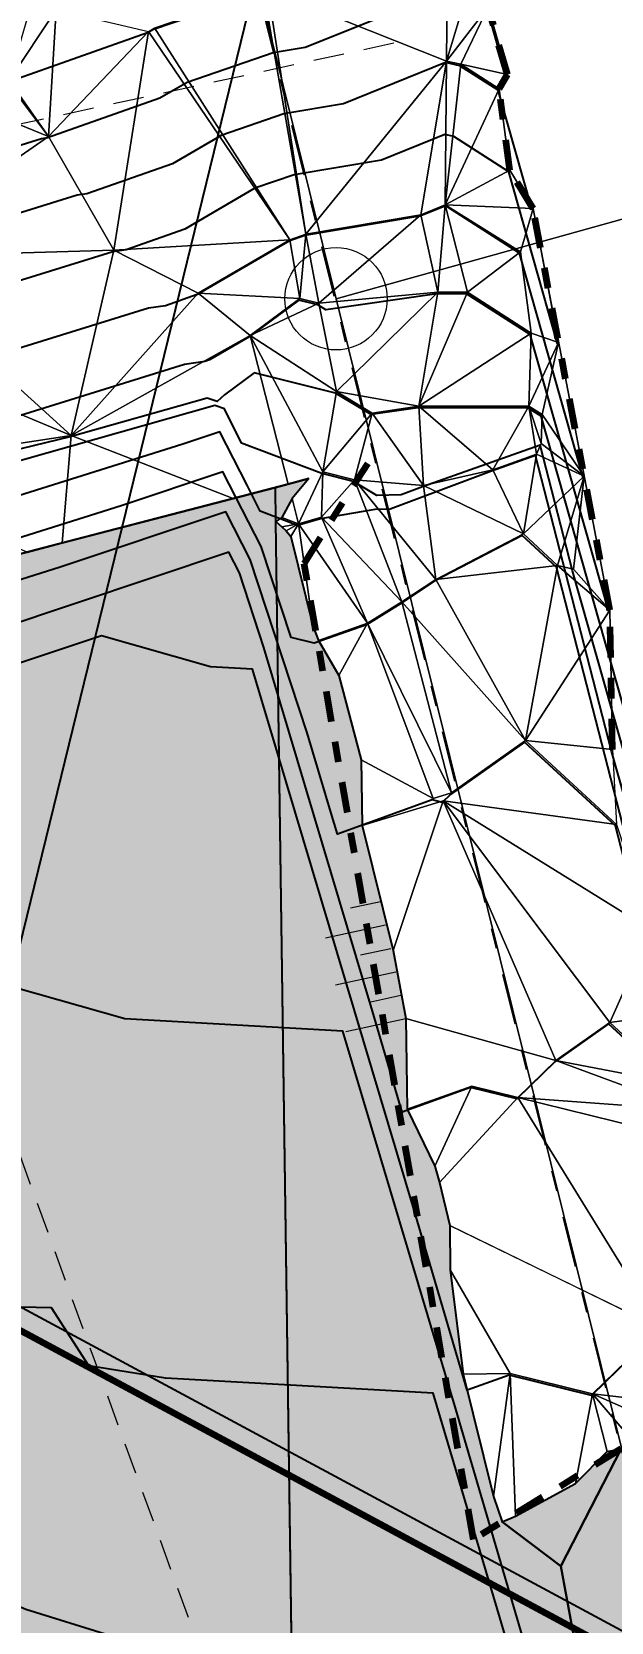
# Model space of a CAD drawing. Header units: metres. Extents: x 2711799 to 2711985, y 1236908 to 1237087.
# Drawn here: x 2711940.09 to 2711942.91, y 1237029.83 to 1237037.59 of the extents above; entities that cross this region are included whole.
import ezdxf

# ---------------------------------------------------------------- set-up
doc = ezdxf.new("R2010")
doc.units = ezdxf.units.M
for name, pattern in [('ALL_S21', [0.25, 0.15, -0.1]), ('AUSGEZOGEN', [0]), ('GETRENNT2_S10', [0.51, 0.25, -0.13, 0, -0.13]), ('PUNKT2_S9', [0.35, 0.15, -0.1, 0, -0.1])]:
    doc.linetypes.add(name, pattern=pattern)
doc.layers.add('000_TEDA_Konstruktion_1', color=6, linetype='Continuous', plot=False)
for name, color, linetype, lineweight in [('XR$1$Beton verdeckt hinten', 7, 'GETRENNT2_S10', 25), ('XR$1$STANDARD_1', 7, 'AUSGEZOGEN', 13), ('XR$12$STANDARD_1', 7, 'AUSGEZOGEN', 13), ('XR$2$STANDARD_1', 7, 'AUSGEZOGEN', 13), ('XR$5$STANDARD_1', 7, 'AUSGEZOGEN', 13), ('XR$6$Beton verdeckt hinten', 7, 'GETRENNT2_S10', 25)]:
    doc.layers.add(name, color=color, linetype=linetype, lineweight=lineweight)
for name, color, linetype in [('XR$3$V02_Raumstempel', 7, 'AUSGEZOGEN'), ('XR$3$V10_Achsen', 7, 'AUSGEZOGEN'), ('XR$4$M61_Mobiliar', 7, 'AUSGEZOGEN')]:
    doc.layers.add(name, color=color, linetype=linetype)
doc.styles.add('ARIAL', font='arial.ttf')

# ---------------------------------------------------------------- blocks, each defined once
blk = doc.blocks.new('COMPLEXOBJECT_0')
at = {"layer": 'XR$1$STANDARD_1', "color": 7, "linetype": 'AUSGEZOGEN', "lineweight": 13, "transparency": 33554687}
for points, invisible_edges in [([(19.2546, 3.146, -1.3266), (20.6477, 30.5331, -1.3266), (14.6692, 5.1944, -1.3266)], 3), ([(14.6692, 5.1944, -1.3266), (20.6477, 30.5331, -1.3266), (20.5741, 30.328, -1.3266)], 13), ([(25.4286, 1.3625, -1.3266), (20.6477, 30.5331, -1.3266), (19.2546, 3.146, -1.3266)], 3), ([(12.5686, 28.6678, -1.3266), (14.6692, 5.1944, -1.3266), (14.2867, 30.3802, -1.3266)], 3), ([(14.2867, 30.3802, -1.3266), (14.6692, 5.1944, -1.3266), (15.4251, 30.3991, -1.3266)], 3), ([(15.8721, 30.4094, -1.3266), (14.6692, 5.1944, -1.3266), (18.3352, 30.4143, -1.3266)], 3), ([(20.5741, 30.328, -1.3266), (18.3352, 30.4143, -1.3266), (14.6692, 5.1944, -1.3266)], 14), ([(15.4251, 30.3991, -1.3266), (14.6692, 5.1944, -1.3266), (15.8721, 30.4094, -1.3266)], 3), ([(12.3922, 28.5452, -1.3266), (14.6692, 5.1944, -1.3266), (12.5686, 28.6678, -1.3266)], 3), ([(11.1615, 27.0842, -1.3266), (14.6692, 5.1944, -1.3266), (12.3922, 28.5452, -1.3266)], 3), ([(8.571, 25.1773, -1.3266), (14.6692, 5.1944, -1.3266), (10.8718, 27.2051, -1.3266)], 3), ([(10.8718, 27.2051, -1.3266), (14.6692, 5.1944, -1.3266), (11.1615, 27.0842, -1.3266)], 3), ([(8.2407, 24.9088, -1.3266), (14.6692, 5.1944, -1.3266), (8.571, 25.1773, -1.3266)], 3), ([(8.1323, 24.8037, -1.3266), (14.6692, 5.1944, -1.3266), (8.2407, 24.9088, -1.3266)], 3), ([(7.9462, 24.632, -1.3266), (14.6692, 5.1944, -1.3266), (8.1323, 24.8037, -1.3266)], 3), ([(7.7245, 24.4891, -1.3266), (14.6692, 5.1944, -1.3266), (7.9462, 24.632, -1.3266)], 3), ([(7.4469, 24.2199, -1.3266), (14.6692, 5.1944, -1.3266), (7.7245, 24.4891, -1.3266)], 3), ([(7.5202, 23.2883, 4.2734), (7.9894, 24.4943, 4.4734), (7.6907, 23.5385, 4.3183)], 14), ([(7.2083, 24.0694, -1.3266), (14.6692, 5.1944, -1.3266), (7.4469, 24.2199, -1.3266)], 3), ([(6.1759, 23.2301, -1.3266), (14.6692, 5.1944, -1.3266), (7.2083, 24.0694, -1.3266)], 3), ([(7.6907, 23.5385, 4.3183), (7.7343, 23.4838, 4.3123), (7.5202, 23.2883, 4.2734)], 12), ([(7.127, 22.2847, 4.2734), (7.0806, 23.4271, 4.2734), (7.316, 22.3897, 4.2734)], 2), ([(7.6239, 22.8866, 4.2734), (7.316, 22.3897, 4.2734), (7.0806, 23.4271, 4.2734)], 14), ([(7.0806, 23.4271, 4.2734), (7.5202, 23.2883, 4.2734), (7.6239, 22.8866, 4.2734)], 12), ([(6.0759, 23.0523, -1.3266), (14.6692, 5.1944, -1.3266), (6.1759, 23.2301, -1.3266)], 3), ([(5.6597, 22.8104, -1.3266), (14.6692, 5.1944, -1.3266), (6.0759, 23.0523, -1.3266)], 3), ([(4.705, 21.8846, -1.3266), (14.6692, 5.1944, -1.3266), (5.6597, 22.8104, -1.3266)], 15), ([(6.4764, 22.0568, 4.0734), (6.3391, 21.6179, 4.0734), (6.1719, 22.3598, 4.0734)], 13), ([(6.1719, 22.3598, 4.0734), (6.4183, 22.282, 4.0734), (6.4764, 22.0568, 4.0734)], 12), ([(5.017, 22.0757, 3.8734), (5.3164, 21.2757, 3.8734), (4.8664, 21.4903, 3.8734)], 2), ([(6.7257, 21.8328, 4.0734), (6.3391, 21.6179, 4.0734), (6.4764, 22.0568, 4.0734)], 2), ([(4.1111, 21.5514, -1.3266), (14.6692, 5.1944, -1.3266), (4.705, 21.8846, -1.3266)], 3), ([(3.0787, 20.7121, 2.4734), (2.5625, 20.2924, -1.3266), (4.1111, 21.5514, -1.3266)], 13), ([(2.5625, 20.2924, -1.3266), (14.6692, 5.1944, -1.3266), (4.1111, 21.5514, -1.3266)], 3), ([(4.1111, 21.5514, -1.3266), (4.1111, 21.5514, 2.8734), (3.0787, 20.7121, 2.4734)], 14), ([(4.8664, 21.4903, 3.8734), (5.3164, 21.2757, 3.8734), (5.2631, 21.2926, 3.8734)], 3), ([(5.3164, 21.2757, 3.8734), (5.6094, 20.9835, 3.8734), (5.2631, 21.2926, 3.8734)], 14), ([(5.329, 21.2269, 3.8734), (5.2631, 21.2926, 3.8734), (5.6094, 20.9835, 3.8734)], 14), ([(5.6094, 20.9835, 3.8734), (5.3294, 20.8278, 3.8734), (5.329, 21.2269, 3.8734)], 12), ([(2.5625, 20.2924, 2.2734), (2.5625, 20.2924, -1.3266), (3.0787, 20.7121, 2.4734)], 2), ([(2.4518, 20.1042, -1.3266), (14.6692, 5.1944, -1.3266), (2.5625, 20.2924, -1.3266)], 3), ([(2.1266, 19.8697, -1.3266), (14.6692, 5.1944, -1.3266), (2.4518, 20.1042, -1.3266)], 3), ([(3.7622, 19.3691, 2.8734), (4.1811, 19.9976, 3.2734), (4.3129, 19.877, 3.3467)], 2), ([(4.1811, 19.9976, 3.2734), (4.4603, 20.013, 3.4734), (4.367, 19.9269, 3.3932)], 12), ([(4.3129, 19.877, 3.3467), (4.1811, 19.9976, 3.2734), (4.2418, 19.9536, 3.3091)], 3), ([(4.367, 19.9269, 3.3932), (4.2418, 19.9536, 3.3091), (4.1811, 19.9976, 3.2734)], 14), ([(1.8013, 19.6352, -1.3266), (14.6692, 5.1944, -1.3266), (2.0463, 19.8728, -1.3266)], 3), ([(2.0463, 19.8728, -1.3266), (14.6692, 5.1944, -1.3266), (2.1266, 19.8697, -1.3266)], 3), ([(1.7918, 19.5108, -1.3266), (14.6692, 5.1944, -1.3266), (1.8013, 19.6352, -1.3266)], 3), ([(1.8185, 19.4167, -1.3266), (14.6692, 5.1944, -1.3266), (1.7918, 19.5108, -1.3266)], 3), ([(0, 18.2228, -1.3266), (14.6692, 5.1944, -1.3266), (1.8185, 19.4167, -1.3266)], 3), ([(2.3363, 15.4757, -1.3266), (14.6692, 5.1944, -1.3266), (0, 18.2228, -1.3266)], 3), ([(3.0926, 17.4902, 1.6734), (1.6347, 17.8051, 1.6734), (2.919, 17.6797, 1.6734)], 2)]:
    blk.add_3dface(points, dxfattribs=dict(at, invisible_edges=invisible_edges))
for points in [[(7.5202, 23.2883, 4.2734), (7.4469, 24.2199, 4.2734), (7.9894, 24.4943, 4.4734)], [(7.5202, 23.2883, 4.2734), (7.2083, 24.0694, 4.0734), (7.4469, 24.2199, 4.2734)], [(7.5202, 23.2883, 4.2734), (7.0806, 23.4271, 4.2734), (7.2083, 24.0694, 4.0734)], [(7.9454, 23.4226, 4.4231), (7.5202, 23.2883, 4.2734), (7.7343, 23.4838, 4.3123)], [(7.0806, 23.4271, 4.2734), (6.4183, 22.282, 4.0734), (6.1759, 23.2301, 3.6734)], [(7.0806, 23.4271, 4.2734), (7.127, 22.2847, 4.2734), (6.9654, 22.1408, 4.2262), (6.4183, 22.282, 4.0734)], [(8.2238, 23.2389, 4.4982), (7.6239, 22.8866, 4.2734), (7.5202, 23.2883, 4.2734), (7.9454, 23.4226, 4.4231)], [(6.4183, 22.282, 4.0734), (6.0759, 23.0523, 3.8734), (6.1759, 23.2301, 3.6734)], [(8.1899, 23.0994, 4.4691), (7.6239, 22.8866, 4.2734), (8.2238, 23.2389, 4.4982), (8.28, 23.1949, 4.5087)], [(7.7346, 22.6851, 4.3282), (7.6239, 22.8866, 4.2734), (8.1899, 23.0994, 4.4691)], [(6.1719, 22.3598, 4.0734), (5.9934, 22.9278, 4.0734), (6.0759, 23.0523, 3.8734)], [(6.4183, 22.282, 4.0734), (6.1719, 22.3598, 4.0734), (6.0759, 23.0523, 3.8734)], [(5.9934, 22.9278, 4.0734), (5.8841, 22.5032, 4.0734), (5.6597, 22.8104, 3.4734)], [(6.1719, 22.3598, 4.0734), (5.8841, 22.5032, 4.0734), (5.9934, 22.9278, 4.0734)], [(7.316, 22.3897, 4.2734), (7.6239, 22.8866, 4.2734), (7.7346, 22.6851, 4.3282)], [(5.6597, 22.8104, 3.4734), (5.8841, 22.5032, 4.0734), (5.3905, 22.4684, 3.6734)], [(5.3164, 21.2757, 3.8734), (5.017, 22.0757, 3.8734), (5.3905, 22.4684, 3.6734)], [(5.8841, 22.5032, 4.0734), (6.1719, 22.3598, 4.0734), (5.3164, 21.2757, 3.8734)], [(5.8841, 22.5032, 4.0734), (5.3164, 21.2757, 3.8734), (5.3905, 22.4684, 3.6734)], [(6.1719, 22.3598, 4.0734), (6.3391, 21.6179, 4.0734), (6.0753, 21.4065, 4.0168), (5.3164, 21.2757, 3.8734)], [(6.9069, 22.0832, 4.2042), (6.4764, 22.0568, 4.0734), (6.4183, 22.282, 4.0734), (6.9654, 22.1408, 4.2262)], [(5.017, 22.0757, 3.8734), (4.8664, 21.4903, 3.8734), (4.705, 21.8846, 3.4734)], [(6.7257, 21.8328, 4.0734), (6.4764, 22.0568, 4.0734), (6.9069, 22.0832, 4.2042)], [(4.705, 21.8846, 3.4734), (4.8664, 21.4903, 3.8734), (4.1111, 21.5514, 2.8734)], [(4.1111, 21.5514, 2.8734), (4.1111, 21.5514, -1.3266), (4.705, 21.8846, -1.3266), (4.705, 21.8846, 3.4734)], [(4.1111, 21.5514, 2.8734), (4.0195, 21.3008, 3.2734), (3.5949, 21.1318, 2.6734)], [(4.0407, 21.2236, 3.6734), (4.0195, 21.3008, 3.2734), (4.1111, 21.5514, 2.8734)], [(4.8664, 21.4903, 3.8734), (4.0407, 21.2236, 3.6734), (4.1111, 21.5514, 2.8734)], [(4.8664, 21.4903, 3.8734), (4.3813, 20.732, 3.6734), (4.0407, 21.2236, 3.6734)], [(4.8664, 21.4903, 3.8734), (4.5573, 20.6374, 3.6734), (4.3813, 20.732, 3.6734)], [(5.2631, 21.2926, 3.8734), (4.5573, 20.6374, 3.6734), (4.8664, 21.4903, 3.8734)], [(5.6094, 20.9835, 3.8734), (5.3164, 21.2757, 3.8734), (6.0753, 21.4065, 4.0168)], [(4.0195, 21.3008, 3.2734), (4.0407, 21.2236, 3.6734), (3.5949, 21.1318, 2.6734)], [(5.2631, 21.2926, 3.8734), (4.7276, 20.5395, 3.6734), (4.5573, 20.6374, 3.6734)], [(5.2631, 21.2926, 3.8734), (5.329, 21.2269, 3.8734), (4.7276, 20.5395, 3.6734)], [(4.0407, 21.2236, 3.6734), (3.9839, 21.003, 3.6734), (3.5949, 21.1318, 2.6734)], [(4.3813, 20.732, 3.6734), (3.9839, 21.003, 3.6734), (4.0407, 21.2236, 3.6734)], [(5.329, 21.2269, 3.8734), (5.3294, 20.8278, 3.8734), (5.0188, 20.5369, 3.7701), (4.7276, 20.5395, 3.6734)], [(3.5949, 21.1318, 2.6734), (3.4275, 20.8076, 3.0734), (3.0787, 20.7121, 2.4734)], [(3.5949, 21.1318, 2.6734), (3.5538, 20.8714, 3.2734), (3.4275, 20.8076, 3.0734)], [(3.5949, 21.1318, 2.6734), (3.6104, 20.8752, 3.4734), (3.5538, 20.8714, 3.2734)], [(3.9839, 21.003, 3.6734), (3.6104, 20.8752, 3.4734), (3.5949, 21.1318, 2.6734)], [(3.9839, 21.003, 3.6734), (3.7787, 20.7227, 3.4734), (3.6104, 20.8752, 3.4734)], [(4.0056, 20.4621, 3.2734), (3.7787, 20.7227, 3.4734), (3.9839, 21.003, 3.6734)], [(4.3813, 20.732, 3.6734), (4.0056, 20.4621, 3.2734), (3.9839, 21.003, 3.6734)], [(3.4275, 20.8076, 3.0734), (3.4217, 20.7318, 3.0734), (3.0787, 20.7121, 2.4734)], [(3.6104, 20.8752, 3.4734), (3.7787, 20.7227, 3.4734), (3.4217, 20.7318, 3.0734)], [(3.6104, 20.8752, 3.4734), (3.4217, 20.7318, 3.0734), (3.5538, 20.8714, 3.2734)], [(3.5538, 20.8714, 3.2734), (3.4217, 20.7318, 3.0734), (3.4275, 20.8076, 3.0734)], [(3.4217, 20.7318, 3.0734), (3.1023, 20.5732, 2.8734), (3.0787, 20.7121, 2.4734)], [(3.4217, 20.7318, 3.0734), (3.6766, 20.2591, 3.0734), (3.1023, 20.5732, 2.8734)], [(3.7787, 20.7227, 3.4734), (3.6766, 20.2591, 3.0734), (3.4217, 20.7318, 3.0734)], [(4.3813, 20.732, 3.6734), (4.142, 20.1514, 3.2734), (4.0056, 20.4621, 3.2734)], [(4.3813, 20.732, 3.6734), (4.5573, 20.6374, 3.6734), (4.142, 20.1514, 3.2734)], [(3.0787, 20.7121, 2.4734), (3.1023, 20.5732, 2.8734), (2.7771, 20.3387, 2.6734), (2.5625, 20.2924, 2.2734)], [(3.7787, 20.7227, 3.4734), (4.0056, 20.4621, 3.2734), (3.6766, 20.2591, 3.0734)], [(3.1023, 20.5732, 2.8734), (3.074, 20.2049, 2.8734), (2.7771, 20.3387, 2.6734)], [(3.6766, 20.2591, 3.0734), (3.074, 20.2049, 2.8734), (3.1023, 20.5732, 2.8734)], [(4.5573, 20.6374, 3.6734), (4.379, 20.0959, 3.4734), (4.142, 20.1514, 3.2734)], [(4.5573, 20.6374, 3.6734), (4.7276, 20.5395, 3.6734), (4.379, 20.0959, 3.4734)], [(4.7276, 20.5395, 3.6734), (4.4603, 20.013, 3.4734), (4.379, 20.0959, 3.4734)], [(4.7276, 20.5395, 3.6734), (4.916, 20.3692, 3.6734), (4.8696, 20.3147, 3.6483), (4.4603, 20.013, 3.4734)], [(4.916, 20.3692, 3.6734), (4.7276, 20.5395, 3.6734), (5.0188, 20.5369, 3.7701)], [(4.0056, 20.4621, 3.2734), (3.8139, 20.0732, 3.0734), (3.6766, 20.2591, 3.0734)], [(4.0056, 20.4621, 3.2734), (4.142, 20.1514, 3.2734), (3.8139, 20.0732, 3.0734)], [(2.7771, 20.3387, 2.6734), (2.7498, 19.9071, 2.6734), (2.5625, 20.2924, 2.2734)], [(3.074, 20.2049, 2.8734), (2.7498, 19.9071, 2.6734), (2.7771, 20.3387, 2.6734)], [(2.7498, 19.9071, 2.6734), (2.4518, 20.1042, 2.4734), (2.5625, 20.2924, 2.2734)], [(2.4518, 20.1042, 2.4734), (2.4518, 20.1042, -1.3266), (2.5625, 20.2924, -1.3266), (2.5625, 20.2924, 2.2734)], [(3.6766, 20.2591, 3.0734), (3.1428, 20.0773, 2.8734), (3.074, 20.2049, 2.8734)], [(3.6766, 20.2591, 3.0734), (3.8038, 19.8708, 3.0734), (3.1428, 20.0773, 2.8734)], [(3.6766, 20.2591, 3.0734), (3.8139, 20.0732, 3.0734), (3.8038, 19.8708, 3.0734)], [(4.5324, 20.0088, 3.5448), (4.4603, 20.013, 3.4734), (4.8696, 20.3147, 3.6483)], [(3.074, 20.2049, 2.8734), (3.1428, 20.0773, 2.8734), (2.7498, 19.9071, 2.6734)], [(2.4518, 20.1042, 2.4734), (2.7498, 19.9071, 2.6734), (2.1266, 19.8697, 2.2734)], [(2.1266, 19.8697, 2.2734), (2.1266, 19.8697, -1.3266), (2.4518, 20.1042, -1.3266), (2.4518, 20.1042, 2.4734)], [(4.142, 20.1514, 3.2734), (4.1811, 19.9976, 3.2734), (3.8139, 20.0732, 3.0734)], [(4.379, 20.0959, 3.4734), (4.1811, 19.9976, 3.2734), (4.142, 20.1514, 3.2734)], [(3.1428, 20.0773, 2.8734), (2.8488, 19.8246, 2.6734), (2.7498, 19.9071, 2.6734)], [(3.4656, 19.5901, 2.8734), (2.8488, 19.8246, 2.6734), (3.1428, 20.0773, 2.8734)], [(3.8038, 19.8708, 3.0734), (3.4656, 19.5901, 2.8734), (3.1428, 20.0773, 2.8734)], [(4.1811, 19.9976, 3.2734), (3.8038, 19.8708, 3.0734), (3.8139, 20.0732, 3.0734)], [(4.379, 20.0959, 3.4734), (4.4603, 20.013, 3.4734), (4.1811, 19.9976, 3.2734)], [(4.1811, 19.9976, 3.2734), (3.7622, 19.3691, 2.8734), (3.8038, 19.8708, 3.0734)], [(4.4603, 20.013, 3.4734), (4.4709, 19.9264, 3.4441), (4.367, 19.9269, 3.3932)], [(4.5029, 19.9107, 3.4734), (4.4709, 19.9264, 3.4441), (4.4603, 20.013, 3.4734), (4.5118, 19.9478, 3.5015)], [(4.5118, 19.9478, 3.5015), (4.4603, 20.013, 3.4734), (4.5181, 19.9763, 3.5233)], [(4.5181, 19.9763, 3.5233), (4.4603, 20.013, 3.4734), (4.5324, 20.0088, 3.5448)], [(2.0463, 19.8728, 2.0734), (2.1096, 19.6484, 2.2734), (1.8013, 19.6352, 2.0734)], [(1.8013, 19.6352, 2.0734), (1.8013, 19.6352, -1.3266), (2.0463, 19.8728, -1.3266), (2.0463, 19.8728, 2.0734)], [(2.1266, 19.8697, 2.2734), (2.1096, 19.6484, 2.2734), (2.0463, 19.8728, 2.0734)], [(2.0463, 19.8728, 2.0734), (2.0463, 19.8728, -1.3266), (2.1266, 19.8697, -1.3266), (2.1266, 19.8697, 2.2734)], [(2.7498, 19.9071, 2.6734), (2.1289, 19.5801, 2.2734), (2.1096, 19.6484, 2.2734)], [(2.7498, 19.9071, 2.6734), (2.1096, 19.6484, 2.2734), (2.1266, 19.8697, 2.2734)], [(2.7498, 19.9071, 2.6734), (2.8488, 19.8246, 2.6734), (2.1289, 19.5801, 2.2734)], [(3.8038, 19.8708, 3.0734), (3.7622, 19.3691, 2.8734), (3.4656, 19.5901, 2.8734)], [(4.3129, 19.877, 3.3467), (4.5022, 19.6729, 3.3583), (4.606, 18.8308, 3.0734), (3.7622, 19.3691, 2.8734)], [(2.8488, 19.8246, 2.6734), (3.1978, 19.3752, 2.6734), (2.1289, 19.5801, 2.2734)], [(3.4656, 19.5901, 2.8734), (3.1978, 19.3752, 2.6734), (2.8488, 19.8246, 2.6734)], [(2.1096, 19.6484, 2.2734), (2.1289, 19.5801, 2.2734), (1.8013, 19.6352, 2.0734)], [(5.0885, 19.0409, 3.7312), (4.606, 18.8308, 3.0734), (4.5022, 19.6729, 3.3583), (4.6831, 19.4779, 3.4734)], [(2.1289, 19.5801, 2.2734), (1.7918, 19.5108, 2.0734), (1.8013, 19.6352, 2.0734)], [(2.1289, 19.5801, 2.2734), (1.8185, 19.4167, 2.0734), (1.7918, 19.5108, 2.0734)], [(2.2355, 18.6474, 1.8734), (1.9714, 18.8673, 1.8734), (1.8185, 19.4167, 2.0734), (2.1289, 19.5801, 2.2734)], [(3.1978, 19.3752, 2.6734), (2.2355, 18.6474, 1.8734), (2.1289, 19.5801, 2.2734)], [(3.4656, 19.5901, 2.8734), (3.489, 19.4981, 2.8734), (3.1978, 19.3752, 2.6734)], [(3.7622, 19.3691, 2.8734), (3.489, 19.4981, 2.8734), (3.4656, 19.5901, 2.8734)], [(3.489, 19.4981, 2.8734), (3.2591, 19.3184, 2.6734), (3.1978, 19.3752, 2.6734)], [(3.7, 19.0479, 2.6734), (3.2591, 19.3184, 2.6734), (3.489, 19.4981, 2.8734)], [(3.7622, 19.3691, 2.8734), (3.7, 19.0479, 2.6734), (3.489, 19.4981, 2.8734)], [(3.1978, 19.3752, 2.6734), (2.2489, 18.6301, 1.8734), (2.2355, 18.6474, 1.8734)], [(3.1978, 19.3752, 2.6734), (3.2591, 19.3184, 2.6734), (2.6617, 18.2475, 1.8734), (2.2489, 18.6301, 1.8734)], [(4.606, 18.8308, 3.0734), (3.7, 19.0479, 2.6734), (3.7622, 19.3691, 2.8734)], [(3.2591, 19.3184, 2.6734), (2.6899, 18.2302, 1.8734), (2.6617, 18.2475, 1.8734)], [(3.2591, 19.3184, 2.6734), (3.7107, 18.5867, 2.4734), (2.6899, 18.2302, 1.8734)], [(3.2591, 19.3184, 2.6734), (3.7, 19.0479, 2.6734), (3.7107, 18.5867, 2.4734)], [(4.606, 18.8308, 3.0734), (3.7107, 18.5867, 2.4734), (3.7, 19.0479, 2.6734)], [(5.2089, 18.911, 3.7249), (5.3014, 17.9066, 2.8734), (4.606, 18.8308, 3.0734), (5.0885, 19.0409, 3.7312)], [(4.606, 18.8308, 3.0734), (4.2939, 17.5726, 2.2734), (3.7107, 18.5867, 2.4734)], [(4.606, 18.8308, 3.0734), (4.7273, 17.5881, 2.4734), (4.2939, 17.5726, 2.2734)], [(5.3014, 17.9066, 2.8734), (4.7273, 17.5881, 2.4734), (4.606, 18.8308, 3.0734)], [(3.7107, 18.5867, 2.4734), (3.3729, 18.0427, 2.0734), (2.6899, 18.2302, 1.8734)], [(4.2939, 17.5726, 2.2734), (3.3729, 18.0427, 2.0734), (3.7107, 18.5867, 2.4734)], [(3.3729, 18.0427, 2.0734), (2.8116, 17.7827, 1.6734), (2.6899, 18.2302, 1.8734)], [(3.3729, 18.0427, 2.0734), (3.2233, 17.7445, 1.8734), (2.8116, 17.7827, 1.6734)], [(3.2308, 17.7344, 1.8734), (3.2233, 17.7445, 1.8734), (3.3729, 18.0427, 2.0734)], [(3.4271, 17.5417, 1.8734), (3.2308, 17.7344, 1.8734), (3.3729, 18.0427, 2.0734)], [(4.2939, 17.5726, 2.2734), (3.4271, 17.5417, 1.8734), (3.3729, 18.0427, 2.0734)], [(3.0926, 17.4902, 1.6734), (2.3775, 15.5871, 1.4734), (1.6347, 17.8051, 1.6734)], [(3.2233, 17.7445, 1.8734), (2.919, 17.6797, 1.6734), (2.8116, 17.7827, 1.6734)]]:
    blk.add_3dface(points, dxfattribs=at)
blk = doc.blocks.new('COMPLEXOBJECT_1')
at = {"layer": 'XR$1$STANDARD_1', "color": 31, "linetype": 'AUSGEZOGEN', "lineweight": 25, "transparency": 33554687}
for points, invisible_edges in [([(7.6907, 23.5385, 4.3183), (8.3342, 23.5494, 4.7923), (7.7343, 23.4838, 4.3123)], 2), ([(7.7343, 23.4838, 4.3123), (8.3342, 23.5494, 4.7923), (7.9454, 23.4226, 4.4231)], 3), ([(8.2238, 23.2389, 4.4982), (7.9454, 23.4226, 4.4231), (8.3342, 23.5494, 4.7923)], 14), ([(8.3342, 23.5494, 4.7923), (8.28, 23.1949, 4.5087), (8.2238, 23.2389, 4.4982)], 12)]:
    blk.add_3dface(points, dxfattribs=dict(at, invisible_edges=invisible_edges))
blk = doc.blocks.new('COMPLEXOBJECT_9')
at = {"layer": 'XR$1$STANDARD_1', "color": 117, "linetype": 'AUSGEZOGEN', "lineweight": 25, "transparency": 33554687}
for points, invisible_edges in [([(4.6831, 19.4779, 3.4734), (5.4392, 18.6628, 3.4734), (5.0885, 19.0409, 3.7312)], 2), ([(5.2089, 18.911, 3.7249), (5.0885, 19.0409, 3.7312), (5.4392, 18.6628, 3.4734)], 14), ([(5.4392, 18.6628, 3.4734), (5.4392, 18.6628, 3.6734), (5.2089, 18.911, 3.7249)], 12)]:
    blk.add_3dface(points, dxfattribs=dict(at, invisible_edges=invisible_edges))
blk = doc.blocks.new('COMPLEXOBJECT_10')
at = {"layer": 'XR$1$STANDARD_1', "color": 117, "linetype": 'AUSGEZOGEN', "lineweight": 25, "transparency": 33554687}
for points, invisible_edges in [([(4.2418, 19.9536, 3.3091), (4.3129, 19.877, 3.3467), (4.3569, 19.8295, 3.4734)], 2), ([(4.3569, 19.8295, 3.4734), (4.3129, 19.877, 3.3467), (4.5022, 19.6729, 3.3583)], 13), ([(4.5022, 19.6729, 3.3583), (4.6831, 19.4779, 3.4734), (4.3569, 19.8295, 3.4734)], 12)]:
    blk.add_3dface(points, dxfattribs=dict(at, invisible_edges=invisible_edges))
blk = doc.blocks.new('COMPLEXOBJECT_17')
at = {"layer": 'XR$1$STANDARD_1', "color": 91, "linetype": 'AUSGEZOGEN', "lineweight": 25, "transparency": 33554687, "invisible_edges": 15}
for points in [[(10.4515, 23.2174, 3.4734), (17.6494, 10.907, 3.4734), (4.3569, 19.8295, 3.4734)], [(17.6494, 10.907, 3.4734), (19.3274, 9.3731, 3.4734), (4.3569, 19.8295, 3.4734)], [(4.3569, 19.8295, 3.4734), (19.3274, 9.3731, 3.4734), (5.4392, 18.6628, 3.4734)]]:
    blk.add_3dface(points, dxfattribs=at)
blk = doc.blocks.new('COMPLEXOBJECT_19')
at = {"layer": 'XR$1$STANDARD_1', "color": 31, "linetype": 'AUSGEZOGEN', "lineweight": 25, "transparency": 33554687}
for points, invisible_edges in [([(10.2874, 25.1162, 5.2128), (10.4515, 23.2174, 3.4734), (8.3342, 23.5494, 4.7923)], 2), ([(8.3342, 23.5494, 4.7923), (10.4515, 23.2174, 3.4734), (8.28, 23.1949, 4.5087)], 3), ([(4.5029, 19.9107, 3.4734), (4.5118, 19.9478, 3.5015), (10.4515, 23.2174, 3.4734)], 2), ([(10.4515, 23.2174, 3.4734), (4.5118, 19.9478, 3.5015), (7.7346, 22.6851, 4.3282)], 15), ([(8.1899, 23.0994, 4.4691), (10.4515, 23.2174, 3.4734), (7.7346, 22.6851, 4.3282)], 3), ([(8.28, 23.1949, 4.5087), (10.4515, 23.2174, 3.4734), (8.1899, 23.0994, 4.4691)], 3), ([(7.7346, 22.6851, 4.3282), (4.5118, 19.9478, 3.5015), (6.7257, 21.8328, 4.0734)], 15), ([(6.9069, 22.0832, 4.2042), (7.7346, 22.6851, 4.3282), (6.7257, 21.8328, 4.0734)], 3), ([(6.9654, 22.1408, 4.2262), (7.7346, 22.6851, 4.3282), (6.9069, 22.0832, 4.2042)], 3), ([(7.316, 22.3897, 4.2734), (7.7346, 22.6851, 4.3282), (6.9654, 22.1408, 4.2262)], 14), ([(7.127, 22.2847, 4.2734), (7.316, 22.3897, 4.2734), (6.9654, 22.1408, 4.2262)], 2), ([(6.7257, 21.8328, 4.0734), (4.5118, 19.9478, 3.5015), (6.3391, 21.6179, 4.0734)], 3), ([(6.3391, 21.6179, 4.0734), (4.5118, 19.9478, 3.5015), (6.0753, 21.4065, 4.0168)], 3), ([(6.0753, 21.4065, 4.0168), (4.5118, 19.9478, 3.5015), (5.6094, 20.9835, 3.8734)], 3), ([(5.6094, 20.9835, 3.8734), (4.5118, 19.9478, 3.5015), (4.8696, 20.3147, 3.6483)], 15), ([(4.916, 20.3692, 3.6734), (5.6094, 20.9835, 3.8734), (4.8696, 20.3147, 3.6483)], 3), ([(5.0188, 20.5369, 3.7701), (5.6094, 20.9835, 3.8734), (4.916, 20.3692, 3.6734)], 3), ([(5.3294, 20.8278, 3.8734), (5.6094, 20.9835, 3.8734), (5.0188, 20.5369, 3.7701)], 2), ([(4.8696, 20.3147, 3.6483), (4.5118, 19.9478, 3.5015), (4.5181, 19.9763, 3.5233)], 13), ([(4.5181, 19.9763, 3.5233), (4.5324, 20.0088, 3.5448), (4.8696, 20.3147, 3.6483)], 12)]:
    blk.add_3dface(points, dxfattribs=dict(at, invisible_edges=invisible_edges))
blk = doc.blocks.new('COMPLEXOBJECT_20')
at = {"layer": 'XR$1$STANDARD_1', "color": 31, "linetype": 'AUSGEZOGEN', "lineweight": 25, "transparency": 33554687}
for points, invisible_edges in [([(4.2418, 19.9536, 3.3091), (4.367, 19.9269, 3.3932), (4.3569, 19.8295, 3.4734)], 2), ([(4.3569, 19.8295, 3.4734), (4.367, 19.9269, 3.3932), (4.4709, 19.9264, 3.4441)], 13), ([(4.4709, 19.9264, 3.4441), (4.5029, 19.9107, 3.4734), (4.3569, 19.8295, 3.4734)], 12)]:
    blk.add_3dface(points, dxfattribs=dict(at, invisible_edges=invisible_edges))
blk = doc.blocks.new('COMPLEXOBJECT_42')
at = {"layer": 'XR$1$STANDARD_1', "color": 31, "linetype": 'AUSGEZOGEN', "lineweight": 25, "transparency": 33554687, "invisible_edges": 3}
for points in [[(7.6907, 23.5385, 4.3183), (14.3376, 29.5723, 5.2833), (8.3342, 23.5494, 4.7923)], [(8.3342, 23.5494, 4.7923), (14.3376, 29.5723, 5.2833), (10.2874, 25.1162, 5.2128)]]:
    blk.add_3dface(points, dxfattribs=at)
blk = doc.blocks.new('Baugrube_$F38', base_point=(0, 0, -1.3266))
at = {"layer": 'XR$1$STANDARD_1', "color": 7, "linetype": 'PUNKT2_S9', "lineweight": 100, "transparency": 33554687}
blk.add_polyline3d([(4.705, 21.8846, -1.3266), (4.1111, 21.5514, -1.3266), (2.5625, 20.2924, -1.3266), (2.4518, 20.1042, -1.3266), (2.1266, 19.8697, -1.3266), (2.0463, 19.8728, -1.3266), (1.8013, 19.6352, -1.3266), (1.7918, 19.5108, -1.3266), (1.8185, 19.4167, -1.3266), (0, 18.2228, -1.3266), (2.3363, 15.4757, -1.3266), (5.8525, 11.6955, -1.3266), (11.0065, 7.4498, -1.3266)], dxfattribs=at)
at = {"layer": 'XR$1$STANDARD_1', "color": 7, "linetype": 'AUSGEZOGEN', "lineweight": 13, "transparency": 33554687}
blk.add_blockref('COMPLEXOBJECT_0', (0, 0), dxfattribs=at)
at = {"layer": 'XR$1$STANDARD_1', "color": 31, "linetype": 'AUSGEZOGEN', "lineweight": 13, "transparency": 33554687}
for name in ['COMPLEXOBJECT_42', 'COMPLEXOBJECT_19', 'COMPLEXOBJECT_1', 'COMPLEXOBJECT_20']:
    blk.add_blockref(name, (0, 0), dxfattribs=at)
at = {"layer": 'XR$1$STANDARD_1', "color": 91, "linetype": 'AUSGEZOGEN', "lineweight": 13, "transparency": 33554687}
blk.add_blockref('COMPLEXOBJECT_17', (0, 0), dxfattribs=at)
at = {"layer": 'XR$1$STANDARD_1', "color": 117, "linetype": 'AUSGEZOGEN', "lineweight": 13, "transparency": 33554687}
for name in ['COMPLEXOBJECT_10', 'COMPLEXOBJECT_9']:
    blk.add_blockref(name, (0, 0), dxfattribs=at)
blk = doc.blocks.new('Baugrube_$F39', base_point=(0, 0, -1.3266))
at = {"layer": 'XR$1$STANDARD_1', "linetype": 'AUSGEZOGEN', "lineweight": 25, "transparency": 33554687}
for color, points in [(31, [(15.1986, 29.352), (14.6787, 28.7664), (14.4609, 28.8224), (11.4367, 25.4157), (10.2874, 25.1162), (8.3342, 23.5494), (7.6907, 23.5385), (14.3376, 29.5724), (14.3376, 29.5723), (14.6147, 29.8239)]), (31, [(4.5029, 19.9107), (4.5118, 19.9478), (4.5181, 19.9763), (4.5324, 20.0088), (4.8696, 20.3147), (4.916, 20.3692), (5.0188, 20.5369), (5.3294, 20.8278), (5.6094, 20.9835), (6.0753, 21.4065), (6.3391, 21.6179), (6.7257, 21.8328), (6.9069, 22.0832), (6.9654, 22.1408), (7.127, 22.2847), (7.316, 22.3897), (7.7346, 22.6851), (8.1899, 23.0994), (8.28, 23.1949), (8.3342, 23.5494), (10.2874, 25.1162), (10.4515, 23.2174)]), (31, [(8.28, 23.1949), (8.2238, 23.2389), (7.9454, 23.4226), (7.7343, 23.4838), (7.6907, 23.5385), (8.3342, 23.5494)]), (91, [(19.3274, 9.3731), (18.6853, 9.3682), (16.6635, 10.6781), (14.2933, 11.1587), (12.5629, 11.9572), (10.8751, 13.2019), (5.4392, 18.6628), (4.6831, 19.4779), (4.3569, 19.8295), (4.5029, 19.9107), (10.4515, 23.2174), (17.6494, 20.7116), (17.6494, 10.907), (19.3274, 10.907)]), (31, [(4.5029, 19.9107), (4.3569, 19.8295), (4.2418, 19.9536), (4.367, 19.9269), (4.4709, 19.9264)])]:
    blk.add_hatch(color=color, dxfattribs=at).paths.add_polyline_path(points, flags=16)
at = {"layer": 'XR$1$STANDARD_1', "color": 7, "linetype": 'AUSGEZOGEN', "lineweight": 13, "transparency": 33554687}
for points in [[(15.1986, 29.352), (14.6787, 28.7664), (14.4609, 28.8224), (11.4367, 25.4157), (10.2874, 25.1162), (8.3342, 23.5494), (7.6907, 23.5385), (14.3376, 29.5724), (14.3376, 29.5723), (14.6147, 29.8239), (15.1986, 29.352)], [(4.5029, 19.9107), (4.5118, 19.9478), (4.5181, 19.9763), (4.5324, 20.0088), (4.8696, 20.3147), (4.916, 20.3692), (5.0188, 20.5369), (5.3294, 20.8278), (5.6094, 20.9835), (6.0753, 21.4065), (6.3391, 21.6179), (6.7257, 21.8328), (6.9069, 22.0832), (6.9654, 22.1408), (7.127, 22.2847), (7.316, 22.3897), (7.7346, 22.6851), (8.1899, 23.0994), (8.28, 23.1949), (8.3342, 23.5494), (10.2874, 25.1162), (10.4515, 23.2174), (4.5029, 19.9107)], [(8.28, 23.1949), (8.2238, 23.2389), (7.9454, 23.4226), (7.7343, 23.4838), (7.6907, 23.5385), (8.3342, 23.5494), (8.28, 23.1949)], [(19.3274, 9.3731), (18.6853, 9.3682), (16.6635, 10.6781), (14.2933, 11.1587), (12.5629, 11.9572), (10.8751, 13.2019), (5.4392, 18.6628), (4.6831, 19.4779), (4.3569, 19.8295), (4.5029, 19.9107), (10.4515, 23.2174), (17.6494, 20.7116), (17.6494, 10.907), (19.3274, 10.907), (19.3274, 9.3731)], [(4.5029, 19.9107), (4.3569, 19.8295), (4.2418, 19.9536), (4.367, 19.9269), (4.4709, 19.9264), (4.5029, 19.9107)]]:
    blk.add_lwpolyline(points, close=True, dxfattribs=at)
blk = doc.blocks.new('MUSTERELEMENT_16')
at = {"layer": 'XR$5$STANDARD_1', "color": 7, "linetype": 'AUSGEZOGEN', "lineweight": 18, "transparency": 33554687}
for p, q in [((-17.3576, 5.1915), (-17.5521, 5.4199)), ((-17.5439, 5.2299), (-17.6411, 5.3441)), ((-17.5357, 5.0398), (-17.7302, 5.2683)), ((-17.722, 5.0782), (-17.8192, 5.1924)), ((-17.7138, 4.8882), (-17.9083, 5.1166)), ((-17.9001, 4.9266), (-17.9973, 5.0408))]:
    blk.add_line(p, q, dxfattribs=at)
blk = doc.blocks.new('NSY100')
at = {"color": 0, "linetype": 'ByBlock', "lineweight": -2}
for p, q in [((-0.05, 0), (0.05, 0)), ((0, 0.05), (0, -0.05))]:
    blk.add_line(p, q, dxfattribs=at)
blk = doc.blocks.new('SYMBOL_26')
at = {"layer": 'XR$6$Beton verdeckt hinten', "color": 7, "linetype": 'AUSGEZOGEN', "lineweight": 25, "transparency": 33554687, "xscale": 0.4999999618530303, "yscale": 0.4999999618530303, "zscale": 0.4999999618530303, "rotation": 45}
blk.add_blockref('NSY100', (-13.4398, 7.0194, -3.65), dxfattribs=at)
at = {"layer": 'XR$6$Beton verdeckt hinten', "color": 7, "linetype": 'AUSGEZOGEN', "lineweight": 25, "transparency": 33554687, "insert": (-12.588, 2.2011), "char_height": 0.18, "width": 1.44054, "attachment_point": 7, "style": 'ARIAL'}
blk.add_mtext('OK =636.40', dxfattribs=at)

msp = doc.modelspace()

# ---------------------------------------------------------------- linework, layer by layer
at = {"layer": '000_TEDA_Konstruktion_1'}
msp.add_line((2711941.182, 1237037.852, 640.05), (2711930.531, 1236994.348, 640.05), dxfattribs=at)
at = {"layer": 'XR$1$Beton verdeckt hinten', "transparency": 33554687, "elevation": 0}
msp.add_lwpolyline([(2711939.1367, 1237009.5573), (2711945.3924, 1237020.9065), (2711941.1767, 1237037.8541)], dxfattribs=at)
at = {"layer": 'XR$1$STANDARD_1', "color": 7, "linetype": 'PUNKT2_S9', "lineweight": 100, "transparency": 33554687}
msp.add_polyline3d([(2711942.9632, 1237030.6727, 637.2449), (2711942.2419, 1237030.2312, 637.4807), (2711941.4153, 1237034.9946, 636.467), (2711941.7256, 1237035.4826, 636.1486)], dxfattribs=at)
at = {"layer": 'XR$12$STANDARD_1', "color": 132, "linetype": 'ALL_S21', "lineweight": 18, "transparency": 33554687, "elevation": 0}
msp.add_lwpolyline([(2711941.8533, 1237037.5333), (2711939.4188, 1237037.0063), (2711938.6559, 1237035.864), (2711944.0615, 1237021.0432), (2711938.4647, 1237010.6133), (2711938.2951, 1237010.2959)], dxfattribs=at)
at = {"layer": 'XR$2$STANDARD_1', "color": 211, "linetype": 'AUSGEZOGEN', "lineweight": 100, "transparency": 33554687}
msp.add_line((2711951.9588, 1237024.8366, 640.05), (2711916.6291, 1237043.8313, 640.05), dxfattribs=at)
msp.add_line((2711951.9588, 1237024.8366, 640.05), (2711916.6291, 1237043.8313, 640.05), dxfattribs=at)
at = {"layer": 'XR$2$STANDARD_1', "color": 211, "linetype": 'AUSGEZOGEN', "lineweight": 25, "transparency": 33554687}
msp.add_line((2711951.9588, 1237024.8366, 640.05), (2711916.6291, 1237043.8313, 640.05), dxfattribs=at)
msp.add_line((2711951.9588, 1237024.8366, 640.05), (2711916.6291, 1237043.8313, 640.05), dxfattribs=at)
at = {"layer": 'XR$2$STANDARD_1', "color": 5, "linetype": 'AUSGEZOGEN', "lineweight": 25, "transparency": 33554687, "elevation": 0}
msp.add_lwpolyline([(2711916.5884, 1237043.9667), (2711892.0447, 1236998.3161), (2711927.5506, 1236979.2267), (2711952.0942, 1237024.8773), (2711916.5884, 1237043.9667)], dxfattribs=at)
at = {"layer": 'XR$3$V02_Raumstempel', "transparency": 33554687}
for points in [[(2711942.4025, 1237037.3725, 635), (2711942.3093, 1237037.7008, 635), (2711942.2043, 1237037.7681, 635), (2711942.1087, 1237037.7892, 635), (2711941.4203, 1237037.5118, 635), (2711941.2638, 1237037.4854, 635), (2711940.8447, 1237037.3418, 635), (2711940.7115, 1237037.2643, 635), (2711940.1625, 1237037.0708, 635), (2711940.1326, 1237037.0665, 635), (2711939.5039, 1237036.8713, 635), (2711937.8109, 1237036.2451, 635), (2711935.0727, 1237035.24, 635), (2711933.3924, 1237034.587, 635), (2711932.4307, 1237034.201, 635), (2711930.9993, 1237033.6512, 635), (2711930.306, 1237033.3127, 635), (2711928.3686, 1237032.0325, 635)], [(2711943.0284, 1237034.1056, 636), (2711942.5718, 1237035.7133, 636), (2711942.5077, 1237035.7543, 636), (2711941.9707, 1237035.7537, 636), (2711941.742, 1237035.7208, 636), (2711941.5685, 1237035.8256, 636), (2711941.1718, 1237035.9244, 636), (2711941.0257, 1237035.8165, 636), (2711940.991, 1237035.7838, 636), (2711940.9414, 1237035.801, 636), (2711940.2726, 1237035.6114, 636), (2711938.8138, 1237035.2567, 636), (2711935.1034, 1237034.2367, 636), (2711933.3779, 1237033.7192, 636), (2711931.3763, 1237033.0146, 636), (2711931.1302, 1237032.8981, 636), (2711928.9515, 1237031.5676, 636)], [(2711943.6542, 1237030.8387, 637), (2711943.4842, 1237031.4375, 637), (2711943.2241, 1237032.4493, 637), (2711942.9018, 1237032.7466, 637), (2711942.6393, 1237032.5611, 637), (2711942.454, 1237032.3809, 637), (2711942.2281, 1237032.4364, 637), (2711941.894, 1237032.3161, 637), (2711941.7488, 1237032.8091, 637), (2711941.219, 1237034.5837, 637), (2711941.0989, 1237034.9491, 637), (2711941.0473, 1237035.0496, 637), (2711939.918, 1237034.6723, 637), (2711939.349, 1237034.4933, 637), (2711935.5167, 1237033.3714, 637), (2711933.5986, 1237032.7962, 637), (2711932.9926, 1237032.5828, 637), (2711929.9974, 1237031.1655, 637), (2711929.3863, 1237030.7923, 637)]]:
    msp.add_polyline3d(points, dxfattribs=at)
at = {"layer": 'XR$3$V10_Achsen', "transparency": 33554687}
for points in [[(2711942.2774, 1237038.0259, 634.8), (2711942.2568, 1237038.0983, 634.8), (2711942.2336, 1237038.1131, 634.8), (2711942.1733, 1237038.1264, 634.8), (2711941.5524, 1237037.9146, 634.8), (2711941.2337, 1237037.7862, 634.8), (2711941.212, 1237037.7825, 634.8), (2711940.6797, 1237037.6002, 634.8), (2711940.651, 1237037.5835, 634.8), (2711939.9706, 1237037.3437, 634.8), (2711939.9582, 1237037.3419, 634.8), (2711939.6955, 1237037.2603, 634.8), (2711937.5673, 1237036.4732, 634.8), (2711935.827, 1237035.8344, 634.8), (2711933.4094, 1237034.8949, 634.8), (2711932.0257, 1237034.3395, 634.8), (2711930.9322, 1237033.9194, 634.8), (2711929.8634, 1237033.3976, 634.8), (2711928.3523, 1237032.3991, 634.8)], [(2711942.5277, 1237036.7192, 635.2), (2711942.3618, 1237037.3033, 635.2), (2711942.1749, 1237037.4231, 635.2), (2711942.1057, 1237037.4383, 635.2), (2711941.6069, 1237037.2373, 635.2), (2711941.3155, 1237037.1882, 635.2), (2711941.0098, 1237037.0835, 635.2), (2711940.7719, 1237036.9451, 635.2), (2711940.3543, 1237036.7979, 635.2), (2711940.3071, 1237036.791, 635.2), (2711939.3123, 1237036.4822, 635.2), (2711938.0545, 1237036.017, 635.2), (2711934.3183, 1237034.6456, 635.2), (2711933.3754, 1237034.2792, 635.2), (2711932.8357, 1237034.0626, 635.2), (2711931.0664, 1237033.3829, 635.2), (2711930.7486, 1237033.2277, 635.2), (2711928.385, 1237031.6658, 635.2)], [(2711942.6529, 1237036.0658, 635.4), (2711942.4143, 1237036.9058, 635.4), (2711942.1456, 1237037.078, 635.4), (2711942.1026, 1237037.0875, 635.4), (2711941.7935, 1237036.9629, 635.4), (2711941.3672, 1237036.8911, 635.4), (2711941.1749, 1237036.8252, 635.4), (2711940.8324, 1237036.6259, 635.4), (2711940.5462, 1237036.525, 635.4), (2711940.4816, 1237036.5156, 635.4), (2711939.1207, 1237036.0932, 635.4), (2711938.2981, 1237035.7889, 635.4), (2711933.564, 1237034.0512, 635.4), (2711933.3584, 1237033.9713, 635.4), (2711933.2407, 1237033.9241, 635.4), (2711931.9156, 1237033.415, 635.4), (2711931.1293, 1237033.15, 635.4), (2711930.9954, 1237033.0686, 635.4), (2711928.5179, 1237031.6151, 635.4)], [(2711942.778, 1237035.4124, 635.6), (2711942.4668, 1237036.5083, 635.6), (2711942.1162, 1237036.733, 635.6), (2711942.0996, 1237036.7367, 635.6), (2711941.9801, 1237036.6885, 635.6), (2711941.419, 1237036.5939, 635.6), (2711941.3399, 1237036.5668, 635.6), (2711940.8928, 1237036.3066, 635.6), (2711940.738, 1237036.2521, 635.6), (2711940.6561, 1237036.2402, 635.6), (2711938.9291, 1237035.7041, 635.6), (2711938.5418, 1237035.5609, 635.6), (2711935.773, 1237034.5445, 635.6), (2711933.3548, 1237033.86, 635.6), (2711932.6805, 1237033.6215, 635.6), (2711931.1694, 1237033.1121, 635.6), (2711930.1641, 1237032.5008, 635.6), (2711928.6737, 1237031.6265, 635.6)], [(2711942.9032, 1237034.759, 635.8), (2711942.5193, 1237036.1108, 635.8), (2711942.2083, 1237036.3101, 635.8), (2711942.0634, 1237036.3099, 635.8), (2711941.5217, 1237036.232, 635.8), (2711941.4814, 1237036.2563, 635.8), (2711941.3893, 1237036.2793, 635.8), (2711941.1463, 1237036.0997, 635.8), (2711940.9533, 1237035.9874, 635.8), (2711940.9298, 1237035.9792, 635.8), (2711940.8305, 1237035.9647, 635.8), (2711939.1293, 1237035.4367, 635.8), (2711938.764, 1237035.3478, 635.8), (2711937.8303, 1237035.0912, 635.8), (2711933.3564, 1237033.8246, 635.8), (2711931.7471, 1237033.2554, 635.8), (2711931.2095, 1237033.0742, 635.8), (2711929.3327, 1237031.933, 635.8)], [(2711943.1535, 1237033.4522, 636.2), (2711942.7258, 1237034.9583, 636.2), (2711942.5681, 1237035.5718, 636.2), (2711941.9937, 1237035.3678, 636.2), (2711941.8885, 1237035.3285, 636.2), (2711941.7694, 1237035.326, 636.2), (2711941.6555, 1237035.3948, 636.2), (2711941.5015, 1237035.4332, 636.2), (2711941.109, 1237035.5809, 636.2), (2711941.027, 1237035.7483, 636.2), (2711940.9798, 1237035.7648, 636.2), (2711938.8792, 1237035.1693, 636.2), (2711938.8635, 1237035.1655, 636.2), (2711938.8236, 1237035.1545, 636.2), (2711933.4221, 1237033.5346, 636.2), (2711931.6996, 1237032.9282, 636.2), (2711930.9036, 1237032.5515, 636.2), (2711929.0385, 1237031.4125, 636.2)], [(2711943.2787, 1237032.7988, 636.4), (2711942.9154, 1237034.0781, 636.4), (2711942.5447, 1237035.5202, 636.4), (2711942.3307, 1237035.4442, 636.4), (2711941.8348, 1237035.2592, 636.4), (2711941.7604, 1237035.2577, 636.4), (2711941.4944, 1237035.2123, 636.4), (2711941.3828, 1237035.18, 636.4), (2711941.2005, 1237035.2486, 636.4), (2711941.1378, 1237035.3767, 636.4), (2711941.0044, 1237035.637, 636.4), (2711940.8231, 1237035.5764, 636.4), (2711938.9843, 1237034.9981, 636.4), (2711938.0341, 1237034.7199, 636.4), (2711933.4662, 1237033.35, 636.4), (2711932.0228, 1237032.8419, 636.4), (2711930.677, 1237032.205, 636.4), (2711929.1254, 1237031.2575, 636.4)], [(2711943.4039, 1237032.1455, 636.6), (2711943.105, 1237033.1979, 636.6), (2711942.6479, 1237034.9762, 636.6), (2711942.4804, 1237035.1307, 636.6), (2711942.0535, 1237034.909, 636.6), (2711941.8868, 1237034.7989, 636.6), (2711941.72, 1237034.6953, 636.6), (2711941.465, 1237034.6043, 636.6), (2711941.3513, 1237034.6334, 636.6), (2711941.2056, 1237035.0765, 636.6), (2711941.0187, 1237035.4412, 636.6), (2711940.5214, 1237035.275, 636.6), (2711939.1059, 1237034.8298, 636.6), (2711937.1949, 1237034.2704, 636.6), (2711933.5104, 1237033.1654, 636.6), (2711932.3461, 1237032.7555, 636.6), (2711930.4505, 1237031.8585, 636.6), (2711929.2124, 1237031.1024, 636.6)], [(2711943.5291, 1237031.4921, 636.8), (2711943.2946, 1237032.3177, 636.8), (2711942.936, 1237033.7128, 636.8), (2711942.4917, 1237034.1227, 636.8), (2711942.1297, 1237033.867, 636.8), (2711942.0895, 1237033.8279, 636.8), (2711942.0406, 1237033.8399, 636.8), (2711941.5773, 1237033.6732, 636.8), (2711941.5457, 1237033.7806, 636.8), (2711941.4302, 1237034.1674, 636.8), (2711941.1522, 1237035.0128, 636.8), (2711941.033, 1237035.2454, 636.8), (2711940.2197, 1237034.9737, 636.8), (2711939.2274, 1237034.6616, 636.8), (2711936.3558, 1237033.8209, 636.8), (2711933.5545, 1237032.9808, 636.8), (2711932.6693, 1237032.6692, 636.8), (2711930.2239, 1237031.512, 636.8), (2711929.2993, 1237030.9473, 636.8)], [(2711943.7794, 1237030.1853, 637.2), (2711943.6738, 1237030.5573, 637.2), (2711943.5122, 1237031.1858, 637.2), (2711943.312, 1237031.3705, 637.2), (2711943.1489, 1237031.2553, 637.2), (2711942.8185, 1237030.9339, 637.2), (2711942.4156, 1237031.0328, 637.2), (2711942.2107, 1237030.959, 637.2), (2711941.952, 1237031.8375, 637.2), (2711941.1635, 1237034.4786, 637.2), (2711940.9582, 1237034.49, 637.2), (2711940.4252, 1237034.6412, 637.2), (2711939.6163, 1237034.3709, 637.2), (2711939.4706, 1237034.325, 637.2), (2711934.6776, 1237032.9219, 637.2), (2711933.6428, 1237032.6116, 637.2), (2711933.3158, 1237032.4965, 637.2), (2711929.7708, 1237030.819, 637.2)], [(2711943.9046, 1237029.5319, 637.4), (2711943.8633, 1237029.6771, 637.4), (2711943.8003, 1237029.9223, 637.4), (2711943.7222, 1237029.9944, 637.4), (2711943.6585, 1237029.9494, 637.4), (2711943.183, 1237029.4869, 637.4), (2711942.6032, 1237029.6292, 637.4), (2711942.5274, 1237029.602, 637.4), (2711942.1552, 1237030.866, 637.4), (2711941.6041, 1237032.7116, 637.4), (2711940.5391, 1237032.7709, 637.4), (2711939.8833, 1237032.9569, 637.4), (2711938.565, 1237033.4512, 637.4), (2711934.901, 1237032.7835, 637.4), (2711933.8384, 1237032.4724, 637.4), (2711933.6869, 1237032.427, 637.4), (2711933.6391, 1237032.4101, 637.4), (2711930.4996, 1237030.9245, 637.4), (2711929.8308, 1237030.5405, 637.4), (2711929.7864, 1237030.4832, 637.4), (2711929.5199, 1237030.2939, 637.4)], [(2711942.6924, 1237028.7602, 637.6), (2711942.3583, 1237029.8944, 637.6), (2711942.0448, 1237030.9446, 637.6), (2711940.7379, 1237031.0174, 637.6), (2711940.3642, 1237031.0775, 637.6), (2711940.1811, 1237031.3612, 637.6), (2711939.7293, 1237031.3702, 637.6), (2711938.0831, 1237031.8456, 637.6), (2711937.1198, 1237032.2067, 637.6), (2711936.2576, 1237032.0496, 637.6), (2711935.9014, 1237031.9011, 637.6), (2711934.9936, 1237031.5707, 637.6), (2711934.6495, 1237031.7892, 637.6), (2711934.5539, 1237031.6395, 637.6), (2711934.5533, 1237031.6396, 637.6), (2711934.0389, 1237031.7596, 637.6)], [(2711943.288, 1237026.384, 637.8), (2711942.6425, 1237028.6478, 637.8), (2711942.5615, 1237028.9229, 637.8), (2711942.4855, 1237029.1776, 637.8), (2711942.1685, 1237029.1952, 637.8), (2711940.6761, 1237029.435, 637.8), (2711940.4654, 1237029.7614, 637.8), (2711940.0564, 1237029.8893, 637.8), (2711938.3701, 1237030.5996, 637.8), (2711938.1405, 1237030.6042, 637.8), (2711937.4514, 1237030.8031, 637.8), (2711936.4045, 1237030.64, 637.8), (2711936.3782, 1237030.6304, 637.8), (2711936.2405, 1237030.7178, 637.8), (2711934.8163, 1237030.2705, 637.8), (2711933.6153, 1237029.4262, 637.8), (2711934.7567, 1237028.6756, 637.8), (2711934.6075, 1237028.3273, 637.8), (2711934.2577, 1237028.3458, 637.8), (2711934.094, 1237027.7992, 637.8), (2711934.0515, 1237027.6769, 637.8), (2711933.9848, 1237027.4848, 637.8), (2711933.9177, 1237027.2918, 637.8)]]:
    msp.add_polyline3d(points, dxfattribs=at)
at = {"layer": 'XR$4$M61_Mobiliar', "color": 12, "linetype": 'AUSGEZOGEN', "lineweight": 18, "transparency": 33554687, "elevation": 0}
msp.add_lwpolyline([(2711969.257, 1237013.519), (2711971.571, 1237021.067), (2711979.136, 1237044.668), (2711958.1, 1237040.89), (2711941.571, 1237036.286), (2711945.393, 1237020.905), (2711969.257, 1237013.519)], close=True, dxfattribs=at)
at = {"layer": 'XR$4$M61_Mobiliar', "color": 7, "linetype": 'AUSGEZOGEN', "lineweight": 18, "transparency": 33554687, "elevation": 0}
msp.add_lwpolyline([(2711941.182, 1237037.852), (2711941.571, 1237036.286), (2711958.1, 1237040.89), (2711941.182, 1237037.852)], close=True, dxfattribs=at)
at = {"layer": 'XR$4$M61_Mobiliar', "color": 12, "linetype": 'AUSGEZOGEN', "lineweight": 18, "transparency": 33554687, "elevation": 0}
msp.add_lwpolyline([(2711935.108, 1237011.715), (2711939.139, 1237009.558), (2711945.393, 1237020.905), (2711941.571, 1237036.286), (2711941.182, 1237037.852), (2711939.929, 1237037.627)], dxfattribs=at)
at = {"layer": 'XR$4$M61_Mobiliar', "color": 12, "linetype": 'AUSGEZOGEN', "lineweight": 18, "transparency": 33554687}
msp.add_circle((2711941.571, 1237036.286, 640.05), 0.25, dxfattribs=at)

# ---------------------------------------------------------------- block references
at = {"layer": 'XR$1$STANDARD_1', "color": 2, "linetype": 'AUSGEZOGEN', "lineweight": 25, "transparency": 33554687, "rotation": 241.7356833995579}
for name in ['Baugrube_$F38', 'Baugrube_$F39']:
    msp.add_blockref(name, (2711925.873, 1237048.5928, 631.6), dxfattribs=at)
at = {"layer": 'XR$5$STANDARD_1', "color": 7, "linetype": 'AUSGEZOGEN', "lineweight": 18, "transparency": 33554687, "rotation": 241.7356833995579}
msp.add_blockref('MUSTERELEMENT_16', (2711928.8263, 1237019.8797, 640.05), dxfattribs=at)
at = {"layer": 'XR$6$Beton verdeckt hinten', "color": 7, "linetype": 'AUSGEZOGEN', "lineweight": 25, "transparency": 33554687, "rotation": 241.7356833995579}
msp.add_blockref('SYMBOL_26', (2711928.8263, 1237019.8797, 640.05), dxfattribs=at)

doc.saveas('drawing.dxf')
